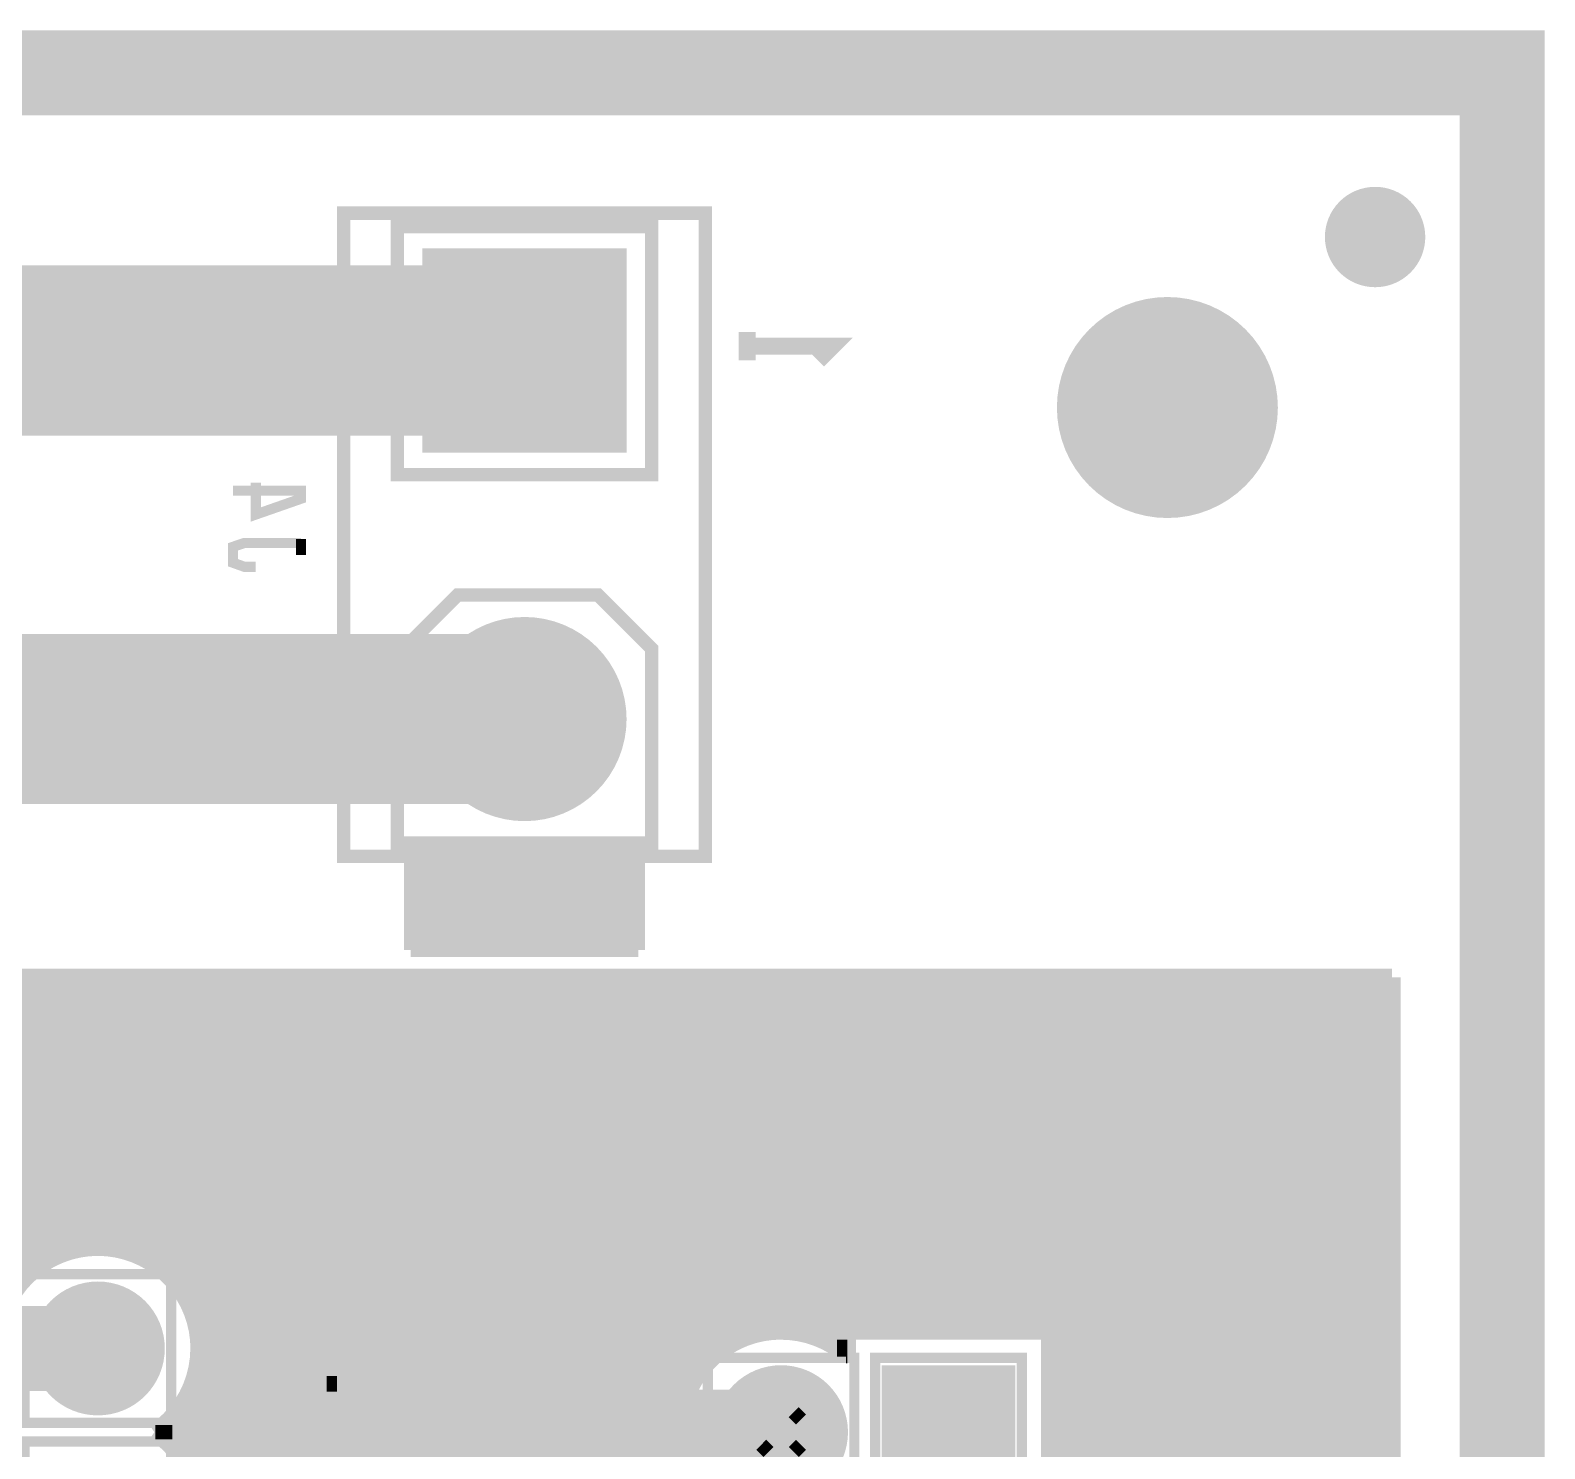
# Model space of a CAD drawing. Extents: x -0.6 to 94.6, y -47.6 to 45.6.
# Drawn here: x 18.02 to 40.63, y 24.46 to 45.63 of the extents above; entities that cross this region are included whole.
import ezdxf

# ---------------------------------------------------------------- set-up
doc = ezdxf.new("R2010")
doc.units = 0
doc.header["$MEASUREMENT"] = 0
doc.layers.get('0').update_dxf_attribs({"linetype": 'CONTINUOUS'})
for name, color, linetype in [('22-311-0_BOT', 7, 'CONTINUOUS'), ('22-311-0_DRD', 7, 'CONTINUOUS'), ('22-311-0_DRL', 2, 'CONTINUOUS'), ('22-311-0_SMB', 4, 'CONTINUOUS'), ('22-311-0_SMT', 3, 'CONTINUOUS'), ('22-311-0_SSB', 10, 'CONTINUOUS'), ('22-311-0_SST', 14, 'CONTINUOUS'), ('22-311-0_TOP', 9, 'CONTINUOUS'), ('THRUHOLE_NPT', 11, 'CONTINUOUS'), ('THRUHOLE_TAP', 13, 'CONTINUOUS')]:
    doc.layers.add(name, color=color, linetype=linetype)

# ---------------------------------------------------------------- blocks, each defined once
blk = doc.blocks.new('ROUND_1')
at = {"const_width": 1.64973}
blk.add_lwpolyline([(-0.824864, 0, 1), (0.824864, 0, 1)], format="xyb", close=True, dxfattribs=at)
blk = doc.blocks.new('ROUND_5')
at = {"const_width": 0.99949}
blk.add_lwpolyline([(-0.499744, 0, 1), (0.499744, 0, 1)], format="xyb", close=True, dxfattribs=at)
blk = doc.blocks.new('SQUARE_7')
blk.add_solid([(0.99949, 0.99949), (0.99949, -0.99949), (-0.99949, 0.99949), (-0.99949, -0.99949)])
blk = doc.blocks.new('ROUND_8')
at = {"const_width": 1.524}
blk.add_lwpolyline([(-0.762, 0, 1), (0.762, 0, 1)], format="xyb", close=True, dxfattribs=at)
blk = doc.blocks.new('SQUARE_9')
blk.add_solid([(1.524, 1.524), (1.524, -1.524), (-1.524, 1.524), (-1.524, -1.524)])
blk = doc.blocks.new('ROUND_27')
at = {"const_width": 0.59944}
blk.add_lwpolyline([(-0.29972, 0, 1), (0.29972, 0, 1)], format="xyb", close=True, dxfattribs=at)
blk = doc.blocks.new('ROUND_28')
at = {"const_width": 0.69977}
blk.add_lwpolyline([(-0.349884, 0, 1), (0.349884, 0, 1)], format="xyb", close=True, dxfattribs=at)
blk = doc.blocks.new('ROUND_3')
at = {"const_width": 0.7493}
blk.add_lwpolyline([(-0.37465, 0, 1), (0.37465, 0, 1)], format="xyb", close=True, dxfattribs=at)
blk = doc.blocks.new('ROUND_2')
at = {"const_width": 0.50038}
blk.add_lwpolyline([(-0.25019, 0, 1), (0.25019, 0, 1)], format="xyb", close=True, dxfattribs=at)

msp = doc.modelspace()

# ---------------------------------------------------------------- linework, layer by layer
at = {"layer": '22-311-0_BOT'}
for points, const_width in [([(13.97, 40.85082), (25.4, 40.85082)], 2.54), ([(13.97, 35.34918), (25.4, 35.34918)], 2.54), ([(38.354, 31.496), (1.27, 31.496), (1.27, 9.906)], 0.254), ([(38.354, 31.3436), (1.27, 31.3436)], 0.254), ([(17.9578, 31.496), (17.9578, 27.01544)], 0.254), ([(18.1864, 31.496), (18.1864, 27.2034)], 0.254), ([(18.415, 31.496), (18.415, 27.3304)], 0.254), ([(18.6436, 31.496), (18.6436, 27.41168)], 0.254), ([(18.8722, 31.496), (18.8722, 27.45486)], 0.254), ([(19.1008, 31.496), (19.1008, 27.45994)], 0.254), ([(19.3294, 31.496), (19.3294, 27.432)], 0.254), ([(19.558, 31.496), (19.558, 27.36596)], 0.254), ([(19.7866, 31.496), (19.7866, 27.25928)], 0.254), ([(20.0152, 31.496), (20.0152, 27.09418)], 0.254), ([(20.2438, 31.496), (20.2438, 26.8478)], 0.254), ([(20.4724, 31.496), (20.4724, 26.39314)], 0.254), ([(20.701, 31.496), (20.701, 18.3134)], 0.254), ([(20.9296, 31.496), (20.9296, 18.21688)], 0.254), ([(21.1582, 31.496), (21.1582, 18.05178)], 0.254), ([(21.3868, 31.496), (21.3868, 17.75714)], 0.254), ([(21.6154, 31.496), (21.6154, 16.61414)], 0.254), ([(21.844, 31.496), (21.844, 16.61414)], 0.254), ([(22.0726, 31.496), (22.0726, 16.61414)], 0.254), ([(22.3012, 31.496), (22.3012, 16.61414)], 0.254), ([(22.5298, 31.496), (22.5298, 16.61414)], 0.254), ([(22.7584, 31.496), (22.7584, 16.83512)], 0.254), ([(22.987, 31.496), (22.987, 17.06372)], 0.254), ([(23.2156, 31.496), (23.2156, 17.29232)], 0.254), ([(23.4442, 31.496), (23.4442, 17.52092)], 0.254), ([(23.6728, 31.496), (23.6728, 17.74952)], 0.254), ([(23.9014, 31.496), (23.9014, 17.97812)], 0.254), ([(24.13, 31.496), (24.13, 18.20672)], 0.254), ([(24.3586, 31.496), (24.3586, 18.43532)], 0.254), ([(24.5872, 31.496), (24.5872, 18.66392)], 0.254), ([(24.8158, 31.496), (24.8158, 18.89252)], 0.254), ([(25.0444, 31.496), (25.0444, 19.12112)], 0.254), ([(25.273, 31.496), (25.273, 19.34972)], 0.254), ([(25.5016, 31.496), (25.5016, 19.57832)], 0.254), ([(25.7302, 31.496), (25.7302, 19.80692)], 0.254), ([(25.9588, 31.496), (25.9588, 20.03552)], 0.254), ([(26.1874, 31.496), (26.1874, 20.24634)], 0.254), ([(26.416, 31.496), (26.416, 20.34794)], 0.254), ([(26.6446, 31.496), (26.6446, 20.36572)], 0.254), ([(26.8732, 31.496), (26.8732, 20.36572)], 0.254), ([(27.1018, 31.496), (27.1018, 20.36572)], 0.254), ([(27.3304, 31.496), (27.3304, 20.36572)], 0.254), ([(27.559, 31.496), (27.559, 20.36572)], 0.254), ([(27.7876, 31.496), (27.7876, 25.146)], 0.254), ([(28.0162, 31.496), (28.0162, 25.60066)], 0.254), ([(28.2448, 31.496), (28.2448, 25.84704)], 0.254), ([(28.4734, 31.496), (28.4734, 26.0096)], 0.254), ([(28.702, 31.496), (28.702, 26.11628)], 0.254), ([(28.9306, 31.496), (28.9306, 26.18232)], 0.254), ([(29.1592, 31.496), (29.1592, 26.21026)], 0.254), ([(29.3878, 31.496), (29.3878, 26.20518)], 0.254), ([(29.6164, 31.496), (29.6164, 26.162)], 0.254), ([(29.845, 31.496), (29.845, 26.08072)], 0.254), ([(30.0736, 31.496), (30.0736, 25.95372)], 0.254), ([(30.3022, 31.496), (30.3022, 26.2128)], 0.254), ([(30.5308, 31.496), (30.5308, 26.2128)], 0.254), ([(30.7594, 31.496), (30.7594, 26.2128)], 0.254), ([(30.988, 31.496), (30.988, 26.2128)], 0.254), ([(31.2166, 31.496), (31.2166, 26.2128)], 0.254), ([(31.4452, 31.496), (31.4452, 26.2128)], 0.254), ([(31.6738, 31.496), (31.6738, 26.2128)], 0.254), ([(31.9024, 31.496), (31.9024, 26.2128)], 0.254), ([(32.131, 31.496), (32.131, 26.2128)], 0.254), ([(32.3596, 31.496), (32.3596, 26.2128)], 0.254), ([(32.5882, 31.496), (32.5882, 26.2128)], 0.254), ([(32.8168, 31.496), (32.8168, 26.2128)], 0.254), ([(33.0454, 31.496), (33.0454, 26.2128)], 0.254), ([(33.274, 31.496), (33.274, 24.09444)], 0.254), ([(33.5026, 31.496), (33.5026, 23.86584)], 0.254), ([(33.7312, 31.496), (33.7312, 23.63724)], 0.254), ([(33.9598, 31.496), (33.9598, 23.40864)], 0.254), ([(34.1884, 31.496), (34.1884, 23.18004)], 0.254), ([(34.417, 31.496), (34.417, 22.95144)], 0.254), ([(34.6456, 31.496), (34.6456, 22.72284)], 0.254), ([(34.8742, 31.496), (34.8742, 12.79652)], 0.254), ([(35.1028, 31.496), (35.1028, 12.72032)], 0.254), ([(35.3314, 31.496), (35.3314, 12.57046)], 0.254), ([(35.56, 31.496), (35.56, 12.28598)], 0.254), ([(35.7886, 31.496), (35.7886, 9.271)], 0.254), ([(36.0172, 31.496), (36.0172, 9.271)], 0.254), ([(36.2458, 31.496), (36.2458, 9.271)], 0.254), ([(36.4744, 31.496), (36.4744, 9.271)], 0.254), ([(36.703, 31.496), (36.703, 9.271)], 0.254), ([(36.9316, 31.496), (36.9316, 9.271)], 0.254), ([(37.1602, 31.496), (37.1602, 9.271)], 0.254), ([(37.3888, 31.496), (37.3888, 9.271)], 0.254), ([(37.6174, 31.496), (37.6174, 9.271)], 0.254), ([(37.846, 31.496), (37.846, 9.271)], 0.254), ([(38.0746, 31.496), (38.0746, 9.271)], 0.254), ([(38.3032, 31.496), (38.3032, 9.271)], 0.254), ([(38.354, 31.496), (38.354, 9.271)], 0.254), ([(38.354, 31.115), (1.27, 31.115)], 0.254), ([(38.354, 30.8864), (1.27, 30.8864)], 0.254), ([(38.354, 30.6578), (1.27, 30.6578)], 0.254), ([(38.354, 30.4292), (1.27, 30.4292)], 0.254), ([(38.354, 30.2006), (1.27, 30.2006)], 0.254), ([(38.354, 29.972), (1.27, 29.972)], 0.254), ([(38.354, 29.7434), (1.27, 29.7434)], 0.254), ([(38.354, 29.5148), (1.27, 29.5148)], 0.254), ([(38.354, 29.2862), (1.27, 29.2862)], 0.254), ([(38.354, 29.0576), (1.27, 29.0576)], 0.254), ([(38.354, 28.829), (1.27, 28.829)], 0.254), ([(38.354, 28.6004), (1.27, 28.6004)], 0.254), ([(38.354, 28.3718), (1.27, 28.3718)], 0.254), ([(38.354, 28.1432), (1.27, 28.1432)], 0.254), ([(38.354, 27.9146), (1.27, 27.9146)], 0.254), ([(38.354, 27.686), (1.27, 27.686)], 0.254), ([(18.90522, 27.4574), (16.65224, 27.4574)], 0.254), ([(38.354, 27.4574), (19.15414, 27.4574)], 0.254), ([(18.22196, 27.2288), (17.3355, 27.2288)], 0.254), ([(38.354, 27.2288), (19.83486, 27.2288)], 0.254), ([(17.94256, 27.0002), (17.6149, 27.0002)], 0.254), ([(38.354, 27.0002), (20.1168, 27.0002)], 0.254), ([(38.354, 26.7716), (20.29714, 26.7716)], 0.254), ([(38.354, 26.543), (20.41652, 26.543)], 0.254), ([(38.354, 26.3144), (20.49272, 26.3144)], 0.254), ([(33.23844, 26.2128), (30.22092, 26.2128)], 0.254), ([(30.22092, 26.2128), (30.22092, 25.83942)], 0.254), ([(33.23844, 26.2128), (33.23844, 24.13)], 0.254), ([(28.62326, 26.0858), (20.53082, 26.0858)], 0.254), ([(30.22092, 26.0858), (29.83484, 26.0858)], 0.254), ([(38.354, 26.0858), (33.23844, 26.0858)], 0.254), ([(28.2575, 25.8572), (20.53336, 25.8572)], 0.254), ([(30.22092, 25.8572), (30.2006, 25.8572)], 0.254), ([(38.354, 25.8572), (33.23844, 25.8572)], 0.254), ([(20.4724, 25.5143), (20.4724, 23.89378)], 0.254), ([(28.03652, 25.6286), (20.50034, 25.6286)], 0.254), ([(38.354, 25.6286), (33.23844, 25.6286)], 0.254), ([(27.89174, 25.4), (20.43176, 25.4)], 0.254), ([(38.354, 25.4), (33.23844, 25.4)], 0.254), ([(20.2438, 25.05964), (20.2438, 24.34844)], 0.254), ([(27.79522, 25.1714), (20.31746, 25.1714)], 0.254), ([(38.354, 25.1714), (33.23844, 25.1714)], 0.254), ([(20.0152, 24.81326), (20.0152, 24.59482)], 0.254), ([(27.73934, 24.9428), (20.14728, 24.9428)], 0.254), ([(38.354, 24.9428), (33.23844, 24.9428)], 0.254), ([(27.72156, 24.7142), (19.88566, 24.7142)], 0.254), ([(27.94, 11.43), (31.877, 11.43), (34.163, 13.716), (34.163, 22.27072), (31.72968, 24.70404)], 0.3048), ([(38.354, 24.7142), (33.23844, 24.7142)], 0.254), ([(27.7368, 24.4856), (20.1295, 24.4856)], 0.254), ([(38.354, 24.4856), (33.23844, 24.4856)], 0.254)]:
    msp.add_lwpolyline(points, dxfattribs=dict(at, const_width=const_width))
at = {"layer": '22-311-0_BOT', "const_width": 0.254}
for points in [[(19.02968, 27.46248, 0.2492756), (17.77903, 26.79766)], [(20.53844, 25.95372, 0.4142136), (19.02968, 27.46248)], [(29.23032, 26.2128, 0.4142136), (27.72156, 24.70404)], [(30.22092, 25.83942, 0.1812988), (29.23032, 26.21082)], [(19.87296, 24.70404, 0.2492754), (20.53727, 25.95372)], [(20.53844, 23.45436, 0.2492754), (19.87362, 24.70501)], [(27.72156, 24.70404, 0.2492753), (28.38638, 23.45339)]]:
    msp.add_lwpolyline(points, format="xyb", dxfattribs=at)
at = {"layer": '22-311-0_DRD'}
for points, const_width in [([(8.89, 0), (39.99738, 0), (39.99738, 44.9961), (0, 44.9961), (0, 0), (8.89, 0)], 1.27), ([(24.765, 41.48582), (24.765, 40.21582)], 0.254), ([(26.035, 41.48582), (24.765, 41.48582)], 0.254), ([(25.4, 41.48582), (25.4, 40.21582)], 0.254), ([(26.035, 40.21582), (26.035, 41.48582)], 0.254), ([(26.035, 40.85082), (24.765, 40.85082)], 0.254), ([(34.99866, 40.38092), (34.36366, 39.74592)], 0.254), ([(35.63366, 39.74592), (34.99866, 40.38092)], 0.254), ([(24.765, 40.21582), (26.035, 40.21582)], 0.254), ([(34.36366, 39.74592), (35.63366, 39.74592)], 0.254), ([(24.765, 35.98418), (24.765, 34.71418)], 0.254), ([(26.035, 35.98418), (24.765, 35.98418)], 0.254), ([(25.4, 35.98418), (25.4, 34.71418)], 0.254), ([(26.035, 34.71418), (26.035, 35.98418)], 0.254), ([(26.035, 35.34918), (24.765, 35.34918)], 0.254), ([(24.765, 34.71418), (26.035, 34.71418)], 0.254), ([(19.02968, 26.58872), (18.39468, 25.95372)], 0.254), ([(19.66468, 25.95372), (19.02968, 26.58872)], 0.254), ([(18.39468, 25.95372), (19.02968, 25.31872)], 0.254), ([(19.02968, 25.31872), (19.66468, 25.95372)], 0.254), ([(29.23032, 25.33904), (28.59532, 24.70404)], 0.254), ([(29.86532, 24.70404), (29.23032, 25.33904)], 0.254), ([(31.72968, 25.33904), (31.09468, 24.70404)], 0.254), ([(32.36468, 24.70404), (31.72968, 25.33904)], 0.254), ([(28.59532, 24.70404), (29.23032, 24.06904)], 0.254), ([(29.23032, 24.06904), (29.86532, 24.70404)], 0.254), ([(31.09468, 24.70404), (31.72968, 24.06904)], 0.254), ([(31.72968, 24.06904), (32.36468, 24.70404)], 0.254)]:
    msp.add_lwpolyline(points, dxfattribs=dict(at, const_width=const_width))
at = {"layer": '22-311-0_DRL', "const_width": 1.27}
msp.add_lwpolyline([(8.89, 0), (39.99738, 0), (39.99738, 44.9961), (0, 44.9961), (0, 0), (8.89, 0)], dxfattribs=at)
at = {"layer": '22-311-0_SSB'}
for points, const_width in [([(28.10002, 33.2994), (22.69998, 33.2994), (22.69998, 42.9006), (28.10002, 42.9006), (28.10002, 33.2994)], 0.20066), ([(27.29992, 38.99916), (23.50008, 38.99916), (23.50008, 42.69994), (27.29992, 42.69994), (27.29992, 38.99916)], 0.20066), ([(28.72232, 41.12768), (28.72232, 40.7035)], 0.254), ([(28.72232, 40.91432), (29.99232, 40.91432), (29.7815, 40.7035)], 0.254), ([(21.3868, 38.87724), (21.3868, 38.40226), (22.06244, 38.63848), (22.06244, 38.75786), (21.04644, 38.75786)], 0.1524), ([(21.3868, 37.62248), (21.21662, 37.62248), (21.04644, 37.68344), (21.04644, 37.91966), (21.21662, 37.97808), (22.06244, 37.97808)], 0.1524), ([(22.06244, 38.03904), (22.06244, 37.80028)], 0.1524), ([(27.29992, 33.50006), (23.50008, 33.50006), (23.50008, 36.29914), (24.39924, 37.20084), (26.49982, 37.20084), (27.29992, 36.40074), (27.29992, 33.50006)], 0.20066), ([(27.09926, 33.2994), (23.70074, 33.2994), (23.70074, 31.89986)], 0.20066), ([(27.09926, 33.147), (23.70074, 33.147)], 0.20066), ([(23.86838, 33.2994), (23.86838, 31.89986)], 0.20066), ([(24.04872, 33.2994), (24.04872, 31.89986)], 0.20066), ([(24.22652, 33.2994), (24.22652, 31.89986)], 0.20066), ([(24.40686, 33.2994), (24.40686, 31.89986)], 0.20066), ([(24.5872, 33.2994), (24.5872, 31.89986)], 0.20066), ([(24.76754, 33.2994), (24.76754, 31.89986)], 0.20066), ([(24.94788, 33.2994), (24.94788, 31.89986)], 0.20066), ([(25.12568, 33.2994), (25.12568, 31.89986)], 0.20066), ([(25.30602, 33.2994), (25.30602, 31.89986)], 0.20066), ([(25.48636, 33.2994), (25.48636, 31.89986)], 0.20066), ([(25.6667, 33.2994), (25.6667, 31.89986)], 0.20066), ([(25.84704, 33.2994), (25.84704, 31.89986)], 0.20066), ([(26.02484, 33.2994), (26.02484, 31.89986)], 0.20066), ([(26.20518, 33.2994), (26.20518, 31.89986)], 0.20066), ([(26.38552, 33.2994), (26.38552, 31.89986)], 0.20066), ([(26.56586, 33.2994), (26.56586, 31.89986)], 0.20066), ([(26.7462, 33.2994), (26.7462, 31.89986)], 0.20066), ([(26.924, 33.2994), (26.924, 31.89986)], 0.20066), ([(27.09926, 33.2994), (27.09926, 31.89986)], 0.20066), ([(27.09926, 32.96666), (23.70074, 32.96666)], 0.20066), ([(27.09926, 32.78632), (23.70074, 32.78632)], 0.20066), ([(27.09926, 32.60852), (23.70074, 32.60852)], 0.20066), ([(27.09926, 32.42818), (23.70074, 32.42818)], 0.20066), ([(27.09926, 32.24784), (23.70074, 32.24784)], 0.20066), ([(27.09926, 32.0675), (23.70074, 32.0675)], 0.20066), ([(27.09926, 31.89986), (23.70074, 31.89986)], 0.20066), ([(34.30016, 23.15464), (34.30016, 23.55596), (33.46958, 23.55596), (33.46958, 26.42362), (27.49042, 26.42362), (27.49042, 15.48384), (33.46958, 15.48384), (33.46958, 18.35404), (34.30016, 18.35404), (34.30016, 18.75536), (35.47872, 18.75536), (35.47872, 23.15464), (34.30016, 23.15464), (32.82442, 23.15464), (32.82442, 22.28596), (32.82442, 21.0947), (30.63494, 21.0947), (30.63494, 23.31466), (32.82442, 23.31466), (32.82442, 23.15464)], 0.1524), ([(28.13558, 23.59406), (28.13558, 25.81402), (30.32506, 25.81402), (30.32506, 23.59406), (28.13558, 23.59406)], 0.1524), ([(32.82442, 23.59406), (30.63494, 23.59406), (30.63494, 25.81402), (32.82442, 25.81402), (32.82442, 23.59406)], 0.1524), ([(28.91282, 25.02154), (29.54782, 25.02154), (29.54782, 24.38654), (28.91282, 24.38654), (28.91282, 25.02154), (29.06268, 24.87168), (29.39796, 24.87168), (29.39796, 24.5364), (29.06268, 24.5364), (29.06268, 24.87168)], 0.1524), ([(31.89732, 24.5364), (32.04718, 24.38654), (32.04718, 25.02154), (31.89732, 24.87168), (31.89732, 24.5364), (31.56204, 24.5364), (31.41218, 24.38654), (31.41218, 25.02154), (31.56204, 24.87168), (31.56204, 24.5364)], 0.1524), ([(29.54782, 25.02154), (29.39796, 24.87168)], 0.1524), ([(31.41218, 25.02154), (32.04718, 25.02154)], 0.1524), ([(31.89732, 24.87168), (31.56204, 24.87168)], 0.1524), ([(33.92932, 24.87168), (33.92932, 24.4475)], 0.254), ([(33.92932, 24.65832), (35.19932, 24.65832), (34.9885, 24.4475)], 0.254), ([(28.91282, 24.38654), (29.06268, 24.5364)], 0.1524), ([(29.54782, 24.38654), (29.39796, 24.5364)], 0.1524), ([(31.41218, 24.38654), (32.04718, 24.38654)], 0.1524)]:
    msp.add_lwpolyline(points, dxfattribs=dict(at, const_width=const_width))
at = {"layer": '22-311-0_SST', "const_width": 0.1524}
for points in [[(36.56838, 30.24124), (37.20338, 30.24124), (37.83838, 30.46222), (37.83838, 30.61208), (37.20338, 30.83306), (36.56838, 30.83306)], [(36.99256, 30.24124), (36.99256, 30.83306)], [(35.34156, 29.39542), (35.55238, 29.46908), (35.55238, 29.91358), (35.34156, 29.98978), (35.13074, 29.98978), (34.91738, 29.91358), (34.91738, 29.46908), (34.70656, 29.39542), (34.49574, 29.39542), (34.28238, 29.46908), (34.28238, 29.91358), (34.49574, 29.98978)], [(37.62756, 29.26842), (37.83838, 29.34208), (37.83838, 29.78658), (37.62756, 29.86278), (37.41674, 29.86278), (37.20338, 29.78658), (37.20338, 29.34208), (36.99256, 29.26842), (36.78174, 29.26842), (36.56838, 29.34208), (36.56838, 29.78658), (36.78174, 29.86278)], [(34.49574, 28.42514), (34.28238, 28.4988), (34.28238, 28.9433), (34.49574, 29.01696), (35.34156, 29.01696), (35.55238, 28.9433), (35.55238, 28.4988), (35.34156, 28.42514)], [(37.62756, 28.29814), (37.83838, 28.3718), (37.83838, 28.8163), (37.62756, 28.88996), (37.41674, 28.88996), (37.20338, 28.8163), (37.20338, 28.3718), (36.99256, 28.29814), (36.78174, 28.29814), (36.56838, 28.3718), (36.56838, 28.8163), (36.78174, 28.88996)], [(34.28238, 28.04668), (35.55238, 28.04668)], [(34.91738, 27.45232), (34.91738, 28.04668)], [(37.83838, 27.32532), (37.20338, 27.54884), (37.20338, 27.69616), (37.83838, 27.91968)], [(21.60016, 18.75536), (21.60016, 18.35404), (20.76958, 18.35404), (20.76958, 14.23416), (14.79042, 14.23416), (14.79042, 27.67584), (20.76958, 27.67584), (20.76958, 23.55596), (21.60016, 23.55596), (21.60016, 23.15464), (22.77872, 23.15464), (22.77872, 18.75536), (21.60016, 18.75536), (20.12442, 18.75536), (20.12442, 19.56562)], [(36.56838, 27.6225), (37.20338, 27.6225)], [(34.28238, 27.45232), (35.55238, 27.45232)], [(15.43558, 27.0637), (15.43558, 24.84374), (17.62506, 24.84374), (17.62506, 25.7556), (17.93494, 25.7556), (17.93494, 24.84374), (20.12442, 24.84374), (20.12442, 27.0637), (15.43558, 27.0637)], [(35.85972, 27.051), (34.08172, 27.051), (34.08172, 12.827)], [(35.85972, 26.91892), (34.08172, 26.91892)], [(34.18332, 27.051), (34.18332, 12.827)], [(34.32048, 27.051), (34.32048, 12.827)], [(34.45764, 27.051), (34.45764, 12.827)], [(34.5948, 27.051), (34.5948, 12.827)], [(34.73196, 27.051), (34.73196, 12.827)], [(34.86912, 27.051), (34.86912, 12.827)], [(35.00628, 27.051), (35.00628, 12.827)], [(35.14344, 27.051), (35.14344, 12.827)], [(35.2806, 27.051), (35.2806, 12.827)], [(35.41776, 27.051), (35.41776, 12.827)], [(35.55492, 27.051), (35.55492, 12.827)], [(35.69208, 27.051), (35.69208, 12.827)], [(35.82924, 27.051), (35.82924, 12.827)], [(35.85972, 27.051), (35.85972, 12.827)], [(36.36772, 27.051), (36.36772, 12.827)], [(38.14572, 27.051), (36.36772, 27.051)], [(38.14572, 27.051), (38.14572, 12.827), (36.36772, 12.827)], [(38.14572, 26.91892), (36.36772, 26.91892)], [(36.46932, 27.051), (36.46932, 12.827)], [(36.60648, 27.051), (36.60648, 12.827)], [(36.74364, 27.051), (36.74364, 12.827)], [(36.8808, 27.051), (36.8808, 12.827)], [(37.01796, 27.051), (37.01796, 12.827)], [(37.15512, 27.051), (37.15512, 12.827)], [(37.29228, 27.051), (37.29228, 12.827)], [(37.42944, 27.051), (37.42944, 12.827)], [(37.5666, 27.051), (37.5666, 12.827)], [(37.70376, 27.051), (37.70376, 12.827)], [(37.84092, 27.051), (37.84092, 12.827)], [(37.97808, 27.051), (37.97808, 12.827)], [(38.11524, 27.051), (38.11524, 12.827)], [(35.85972, 26.78176), (34.08172, 26.78176)], [(35.85972, 26.6446), (34.08172, 26.6446)], [(38.14572, 26.78176), (36.36772, 26.78176)], [(38.14572, 26.6446), (36.36772, 26.6446)], [(35.85972, 26.50744), (34.08172, 26.50744)], [(38.14572, 26.50744), (36.36772, 26.50744)], [(19.19732, 26.12136), (19.34718, 26.27122), (19.34718, 25.63622), (19.19732, 25.78608), (19.19732, 26.12136), (18.86204, 26.12136), (18.71218, 26.27122), (18.71218, 25.63622), (18.86204, 25.78608), (18.86204, 26.12136)], [(18.71218, 26.27122), (19.34718, 26.27122)], [(35.85972, 26.37028), (34.08172, 26.37028)], [(35.85972, 26.23312), (34.08172, 26.23312)], [(38.14572, 26.37028), (36.36772, 26.37028)], [(38.14572, 26.23312), (36.36772, 26.23312)], [(35.85972, 26.09596), (34.08172, 26.09596)], [(35.85972, 25.9588), (34.08172, 25.9588)], [(38.14572, 26.09596), (36.36772, 26.09596)], [(38.14572, 25.9588), (36.36772, 25.9588)], [(19.19732, 25.78608), (18.86204, 25.78608)], [(21.844, 25.72258), (21.67382, 25.72258), (21.50618, 25.66162), (21.50618, 25.4254), (21.67382, 25.36698), (22.52218, 25.36698)], [(35.85972, 25.82164), (34.08172, 25.82164)], [(38.14572, 25.82164), (36.36772, 25.82164)], [(18.71218, 25.63622), (19.34718, 25.63622)], [(22.52218, 25.30602), (22.52218, 25.54478)], [(35.85972, 25.68448), (34.08172, 25.68448)], [(35.85972, 25.54732), (34.08172, 25.54732)], [(38.14572, 25.68448), (36.36772, 25.68448)], [(38.14572, 25.54732), (36.36772, 25.54732)], [(35.85972, 25.41016), (34.08172, 25.41016)], [(35.85972, 25.273), (34.08172, 25.273)], [(38.14572, 25.41016), (36.36772, 25.41016)], [(38.14572, 25.273), (36.36772, 25.273)], [(35.85972, 25.13584), (34.08172, 25.13584)], [(38.14572, 25.13584), (36.36772, 25.13584)], [(21.50618, 24.82342), (22.52218, 24.46782), (22.52218, 24.9428)], [(35.85972, 24.99868), (34.08172, 24.99868)], [(35.85972, 24.86152), (34.08172, 24.86152)], [(38.14572, 24.99868), (36.36772, 24.99868)], [(38.14572, 24.86152), (36.36772, 24.86152)], [(35.85972, 24.72436), (34.08172, 24.72436)], [(35.85972, 24.5872), (34.08172, 24.5872)], [(38.14572, 24.72436), (36.36772, 24.72436)], [(38.14572, 24.5872), (36.36772, 24.5872)], [(20.12442, 18.75536), (20.12442, 17.34566), (17.93494, 17.34566), (17.93494, 19.56562), (20.39874, 19.56562), (20.39874, 22.34438), (17.93494, 22.34438), (17.93494, 24.56434), (20.12442, 24.56434), (20.12442, 23.15464), (21.60016, 23.15464)], [(35.85972, 24.45004), (34.08172, 24.45004)], [(38.14572, 24.45004), (36.36772, 24.45004)]]:
    msp.add_lwpolyline(points, dxfattribs=at)
at = {"layer": '22-311-0_TOP'}
for points, const_width in [([(25.4, 40.85082), (13.97, 40.85082)], 2.54), ([(25.4, 35.34918), (13.97, 35.34918)], 2.54), ([(38.354, 31.496), (1.27, 31.496), (1.27, 10.16)], 0.254), ([(38.354, 31.4452), (1.27, 31.4452)], 0.254), ([(17.9578, 31.496), (17.9578, 27.09672)], 0.254), ([(18.1864, 31.496), (18.1864, 27.2034)], 0.254), ([(18.415, 31.496), (18.415, 27.3304)], 0.254), ([(18.6436, 31.496), (18.6436, 27.41168)], 0.254), ([(18.8722, 31.496), (18.8722, 27.45486)], 0.254), ([(19.1008, 31.496), (19.1008, 27.45994)], 0.254), ([(19.3294, 31.496), (19.3294, 27.432)], 0.254), ([(19.558, 31.496), (19.558, 27.36596)], 0.254), ([(19.7866, 31.496), (19.7866, 27.25928)], 0.254), ([(20.0152, 31.496), (20.0152, 27.09418)], 0.254), ([(20.2438, 31.496), (20.2438, 26.8478)], 0.254), ([(20.4724, 31.496), (20.4724, 26.39314)], 0.254), ([(20.701, 31.496), (20.701, 24.59736)], 0.254), ([(20.9296, 31.496), (20.9296, 24.59736)], 0.254), ([(21.1582, 31.496), (21.1582, 24.59736)], 0.254), ([(21.3868, 31.496), (21.3868, 24.65324)], 0.254), ([(21.6154, 31.496), (21.6154, 24.88184)], 0.254), ([(21.844, 31.496), (21.844, 25.11044)], 0.254), ([(22.0726, 31.496), (22.0726, 25.33904)], 0.254), ([(22.3012, 31.496), (22.3012, 25.5651)], 0.254), ([(22.5298, 31.496), (22.5298, 25.72004)], 0.254), ([(22.7584, 31.496), (22.7584, 25.80894)], 0.254), ([(22.987, 31.496), (22.987, 25.8445)], 0.254), ([(23.2156, 31.496), (23.2156, 25.84704)], 0.254), ([(23.4442, 31.496), (23.4442, 25.84704)], 0.254), ([(23.6728, 31.496), (23.6728, 25.84704)], 0.254), ([(23.9014, 31.496), (23.9014, 25.84704)], 0.254), ([(24.13, 31.496), (24.13, 25.84704)], 0.254), ([(24.3586, 31.496), (24.3586, 25.84704)], 0.254), ([(24.5872, 31.496), (24.5872, 25.84704)], 0.254), ([(24.8158, 31.496), (24.8158, 25.84704)], 0.254), ([(25.0444, 31.496), (25.0444, 25.84704)], 0.254), ([(25.273, 31.496), (25.273, 25.84704)], 0.254), ([(25.5016, 31.496), (25.5016, 25.84704)], 0.254), ([(25.7302, 31.496), (25.7302, 25.84704)], 0.254), ([(25.9588, 31.496), (25.9588, 25.84704)], 0.254), ([(26.1874, 31.496), (26.1874, 25.84704)], 0.254), ([(26.416, 31.496), (26.416, 25.84704)], 0.254), ([(26.6446, 31.496), (26.6446, 25.84704)], 0.254), ([(26.8732, 31.496), (26.8732, 25.84704)], 0.254), ([(27.1018, 31.496), (27.1018, 25.84704)], 0.254), ([(27.3304, 31.496), (27.3304, 25.84704)], 0.254), ([(27.559, 31.496), (27.559, 25.84704)], 0.254), ([(27.7876, 31.496), (27.7876, 25.84704)], 0.254), ([(28.0162, 31.496), (28.0162, 25.84704)], 0.254), ([(28.2448, 31.496), (28.2448, 25.84704)], 0.254), ([(28.4734, 31.496), (28.4734, 26.0096)], 0.254), ([(28.702, 31.496), (28.702, 26.11628)], 0.254), ([(28.9306, 31.496), (28.9306, 26.18232)], 0.254), ([(29.1592, 31.496), (29.1592, 26.21026)], 0.254), ([(29.3878, 31.496), (29.3878, 26.20518)], 0.254), ([(29.6164, 31.496), (29.6164, 26.162)], 0.254), ([(29.845, 31.496), (29.845, 26.08072)], 0.254), ([(30.0736, 31.496), (30.0736, 25.95372)], 0.254), ([(30.3022, 31.496), (30.3022, 26.2128)], 0.254), ([(30.5308, 31.496), (30.5308, 26.2128)], 0.254), ([(30.7594, 31.496), (30.7594, 26.2128)], 0.254), ([(30.988, 31.496), (30.988, 26.2128)], 0.254), ([(31.2166, 31.496), (31.2166, 26.2128)], 0.254), ([(31.4452, 31.496), (31.4452, 26.2128)], 0.254), ([(31.6738, 31.496), (31.6738, 26.2128)], 0.254), ([(31.9024, 31.496), (31.9024, 26.2128)], 0.254), ([(32.131, 31.496), (32.131, 26.2128)], 0.254), ([(32.3596, 31.496), (32.3596, 26.2128)], 0.254), ([(32.5882, 31.496), (32.5882, 26.2128)], 0.254), ([(32.8168, 31.496), (32.8168, 26.2128)], 0.254), ([(33.0454, 31.496), (33.0454, 26.2128)], 0.254), ([(33.274, 31.496), (33.274, 22.86508)], 0.254), ([(33.5026, 31.496), (33.5026, 22.86508)], 0.254), ([(33.7312, 31.496), (33.7312, 22.86254)], 0.254), ([(33.9598, 31.496), (33.9598, 22.79904)], 0.254), ([(34.1884, 31.496), (34.1884, 22.62378)], 0.254), ([(34.417, 31.496), (34.417, 22.39518)], 0.254), ([(34.6456, 31.496), (34.6456, 22.16658)], 0.254), ([(34.8742, 31.496), (34.8742, 21.93798)], 0.254), ([(35.1028, 31.496), (35.1028, 21.70938)], 0.254), ([(35.3314, 31.496), (35.3314, 21.209)], 0.254), ([(35.56, 31.496), (35.56, 12.28598)], 0.254), ([(35.7886, 31.496), (35.7886, 9.271)], 0.254), ([(36.0172, 31.496), (36.0172, 9.271)], 0.254), ([(36.2458, 31.496), (36.2458, 9.271)], 0.254), ([(36.4744, 31.496), (36.4744, 9.271)], 0.254), ([(36.703, 31.496), (36.703, 9.271)], 0.254), ([(36.9316, 31.496), (36.9316, 9.271)], 0.254), ([(37.1602, 31.496), (37.1602, 9.271)], 0.254), ([(37.3888, 31.496), (37.3888, 9.271)], 0.254), ([(37.6174, 31.496), (37.6174, 9.271)], 0.254), ([(37.846, 31.496), (37.846, 9.271)], 0.254), ([(38.0746, 31.496), (38.0746, 9.271)], 0.254), ([(38.3032, 31.496), (38.3032, 9.271)], 0.254), ([(38.354, 31.496), (38.354, 9.271)], 0.254), ([(38.354, 31.2166), (1.27, 31.2166)], 0.254), ([(38.354, 30.988), (1.27, 30.988)], 0.254), ([(38.354, 30.7594), (1.27, 30.7594)], 0.254), ([(38.354, 30.5308), (1.27, 30.5308)], 0.254), ([(38.354, 30.3022), (1.27, 30.3022)], 0.254), ([(38.354, 30.0736), (1.27, 30.0736)], 0.254), ([(38.354, 29.845), (1.27, 29.845)], 0.254), ([(38.354, 29.6164), (1.27, 29.6164)], 0.254), ([(38.354, 29.3878), (1.27, 29.3878)], 0.254), ([(38.354, 29.1592), (1.27, 29.1592)], 0.254), ([(38.354, 28.9306), (1.27, 28.9306)], 0.254), ([(38.354, 28.702), (1.27, 28.702)], 0.254), ([(38.354, 28.4734), (1.27, 28.4734)], 0.254), ([(38.354, 28.2448), (1.27, 28.2448)], 0.254), ([(38.354, 28.0162), (1.27, 28.0162)], 0.254), ([(38.354, 27.7876), (1.27, 27.7876)], 0.254), ([(38.354, 27.559), (1.27, 27.559)], 0.254), ([(18.41246, 27.3304), (17.145, 27.3304)], 0.254), ([(38.354, 27.3304), (19.6469, 27.3304)], 0.254), ([(18.05178, 27.1018), (17.50822, 27.1018)], 0.254), ([(18.0467, 27.09672), (17.5133, 27.09672)], 0.254), ([(38.354, 27.1018), (20.00758, 27.1018)], 0.254), ([(38.354, 26.8732), (20.22602, 26.8732)], 0.254), ([(38.354, 26.6446), (20.3708, 26.6446)], 0.254), ([(19.02968, 25.95372), (16.53032, 25.95372)], 1.27), ([(38.354, 26.416), (20.46478, 26.416)], 0.254), ([(28.95346, 26.1874), (20.51812, 26.1874)], 0.254), ([(30.22092, 26.1874), (29.50464, 26.1874)], 0.254), ([(33.23844, 26.2128), (30.22092, 26.2128)], 0.254), ([(30.22092, 26.2128), (30.22092, 25.83942)], 0.254), ([(33.23844, 26.2128), (33.23844, 23.19782)], 0.254), ([(38.354, 26.1874), (33.23844, 26.1874)], 0.254), ([(28.39212, 25.9588), (20.5359, 25.9588)], 0.254), ([(30.22092, 25.9588), (30.06598, 25.9588)], 0.254), ([(38.354, 25.9588), (33.23844, 25.9588)], 0.254), ([(22.54758, 25.7302), (20.52066, 25.7302)], 0.254), ([(28.2448, 25.84704), (23.05304, 25.84704)], 0.254), ([(38.354, 25.7302), (33.23844, 25.7302)], 0.254), ([(22.23516, 25.5016), (20.46732, 25.5016)], 0.254), ([(20.4724, 25.5143), (20.4724, 24.59736)], 0.254), ([(22.2377, 25.50668), (21.33092, 24.59736)], 0.254), ([(38.354, 25.5016), (33.23844, 25.5016)], 0.254), ([(19.02968, 23.45436), (21.80336, 23.45436), (23.05304, 24.70404), (29.23032, 24.70404)], 1.27), ([(22.00402, 25.273), (20.37334, 25.273)], 0.254), ([(38.354, 25.273), (33.23844, 25.273)], 0.254), ([(21.77542, 25.0444), (20.2311, 25.0444)], 0.254), ([(20.2438, 25.05964), (20.2438, 24.59736)], 0.254), ([(38.354, 25.0444), (33.23844, 25.0444)], 0.254), ([(20.0152, 24.81326), (20.0152, 24.59736)], 0.254), ([(21.54682, 24.8158), (20.01774, 24.8158)], 0.254), ([(38.354, 24.8158), (33.23844, 24.8158)], 0.254), ([(21.33092, 24.59736), (20.01266, 24.59736)], 0.254), ([(21.31822, 24.5872), (20.02536, 24.5872)], 0.254), ([(38.354, 24.5872), (33.23844, 24.5872)], 0.254), ([(38.354, 24.3586), (33.23844, 24.3586)], 0.254)]:
    msp.add_lwpolyline(points, dxfattribs=dict(at, const_width=const_width))
at = {"layer": '22-311-0_TOP', "const_width": 0.254}
for points in [[(19.02968, 27.46248, 0.1794579), (18.04591, 27.09764)], [(20.53844, 25.95372, 0.4142136), (19.02968, 27.46248)], [(29.23032, 26.2128, 0.1797876), (28.24509, 25.8467)], [(30.22092, 25.83942, 0.1812988), (29.23032, 26.21082)], [(19.87296, 24.70404, 0.2492754), (20.53727, 25.95372)], [(23.05304, 25.84704, 0.1989127), (22.24482, 25.51226)], [(23.05304, 25.84704, 0.1989127), (22.24482, 25.51226)], [(20.01266, 24.59736, 0.0291737), (19.87294, 24.70401)]]:
    msp.add_lwpolyline(points, format="xyb", dxfattribs=at)

# ---------------------------------------------------------------- block references
at = {"layer": '22-311-0_BOT'}
for name, p in [('SQUARE_9', (25.4, 40.85082)), ('ROUND_1', (34.99866, 39.99992)), ('ROUND_8', (25.4, 35.34918)), ('ROUND_5', (19.02968, 25.95372)), ('ROUND_5', (29.23032, 24.70404)), ('SQUARE_7', (31.72968, 24.70404))]:
    msp.add_blockref(name, p, dxfattribs=at)
at = {"layer": '22-311-0_DRL'}
for name, p in [('ROUND_1', (34.99866, 39.99992)), ('ROUND_28', (25.4, 40.85082)), ('ROUND_28', (25.4, 35.34918)), ('ROUND_27', (19.02968, 25.95372)), ('ROUND_27', (29.23032, 24.70404)), ('ROUND_27', (31.72968, 24.70404))]:
    msp.add_blockref(name, p, dxfattribs=at)
at = {"layer": '22-311-0_SMB'}
for name, p in [('SQUARE_9', (25.4, 40.85082)), ('ROUND_8', (25.4, 35.34918)), ('ROUND_5', (19.02968, 25.95372)), ('ROUND_5', (29.23032, 24.70404)), ('SQUARE_7', (31.72968, 24.70404))]:
    msp.add_blockref(name, p, dxfattribs=at)
at = {"layer": '22-311-0_SMT'}
for name, p in [('ROUND_3', (38.1, 42.545)), ('SQUARE_9', (25.4, 40.85082)), ('ROUND_8', (25.4, 35.34918)), ('ROUND_5', (19.02968, 25.95372)), ('ROUND_5', (29.23032, 24.70404)), ('SQUARE_7', (31.72968, 24.70404))]:
    msp.add_blockref(name, p, dxfattribs=at)
at = {"layer": '22-311-0_TOP'}
for name, p in [('ROUND_2', (38.1, 42.545)), ('SQUARE_9', (25.4, 40.85082)), ('ROUND_1', (34.99866, 39.99992)), ('ROUND_8', (25.4, 35.34918)), ('ROUND_5', (19.02968, 25.95372)), ('ROUND_5', (29.23032, 24.70404)), ('SQUARE_7', (31.72968, 24.70404))]:
    msp.add_blockref(name, p, dxfattribs=at)
at = {"layer": 'THRUHOLE_NPT'}
msp.add_blockref('ROUND_1', (34.99866, 39.99992), dxfattribs=at)
at = {"layer": 'THRUHOLE_TAP'}
for name, p in [('ROUND_28', (25.4, 40.85082)), ('ROUND_28', (25.4, 35.34918)), ('ROUND_27', (19.02968, 25.95372)), ('ROUND_27', (29.23032, 24.70404)), ('ROUND_27', (31.72968, 24.70404))]:
    msp.add_blockref(name, p, dxfattribs=at)

doc.saveas('drawing.dxf')
